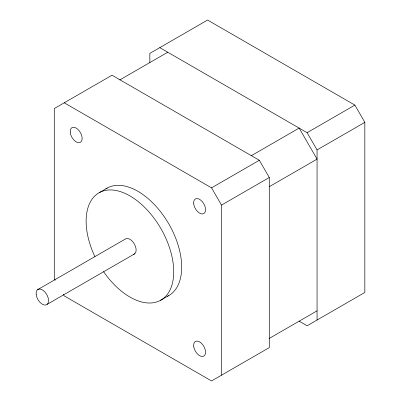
<?xml version="1.0" encoding="UTF-8"?>
<svg xmlns="http://www.w3.org/2000/svg" width="401" height="401" viewBox="0 0 401 401"><rect width="100%" height="100%" fill="white"/><g stroke="black" fill="none" stroke-linecap="round" stroke-linejoin="round"><path stroke-width="0.6" d="M119.774 79.934L167.753 52.23M99.323 192.63L107.288 188.029M251.367 155.673L299.141 128.089L317.061 159.122L269.282 186.706M64.235 102.801L211.548 187.853L259.327 160.27L269.282 177.513L269.282 347.617L211.548 380.95L64.235 295.898L63.303 294.284M159.788 47.634L307.106 132.686L354.885 105.102L364.84 122.345L364.84 292.449L307.106 325.782L299.141 321.186M37.514 289.748L125.107 239.176A8.777 5.068 60 0 1 134.43 244.139A8.777 5.068 60 0 1 133.578 254.379M47.158 304.344L134.751 253.773M221.502 375.201L221.502 205.096L269.282 177.513M317.061 320.033L317.061 149.929L364.84 122.345M160.53 300.319L168.495 295.722M269.081 338.539L317.061 310.84M354.885 105.102L207.568 20.05L149.839 53.383L149.839 62.576M259.327 160.27L112.014 75.218L54.28 108.551L54.28 278.655L55.213 280.274M307.106 132.686L317.061 149.929M211.548 187.853L221.502 205.096M105.794 188.936A61.939 35.759 60 0 1 168.971 224.189A61.939 35.759 60 0 1 167.463 296.254M94.872 256.55A61.939 35.759 60 0 1 120.661 191.698A61.939 35.759 60 0 1 172.706 282.028A61.939 35.759 60 0 1 103.563 271.637M193.783 346.935A8.446 4.877 60 0 0 203.663 356.168A8.446 4.877 60 0 0 201.372 343.201A8.446 4.877 60 0 0 193.783 346.935M193.638 203.076A8.446 4.877 60 0 0 202.796 213.918A8.446 4.877 60 0 0 202.38 201.743A8.446 4.877 60 0 0 193.638 203.076M70.315 132.916A8.446 4.877 60 0 0 80.095 142.455A8.446 4.877 60 0 0 78.125 129.588A8.446 4.877 60 0 0 70.315 132.916M36.16 294.229A8.777 5.068 60 0 0 45.985 304.95A8.777 5.068 60 0 0 44.862 291.958A8.777 5.068 60 0 0 36.16 294.229"/></g></svg>
